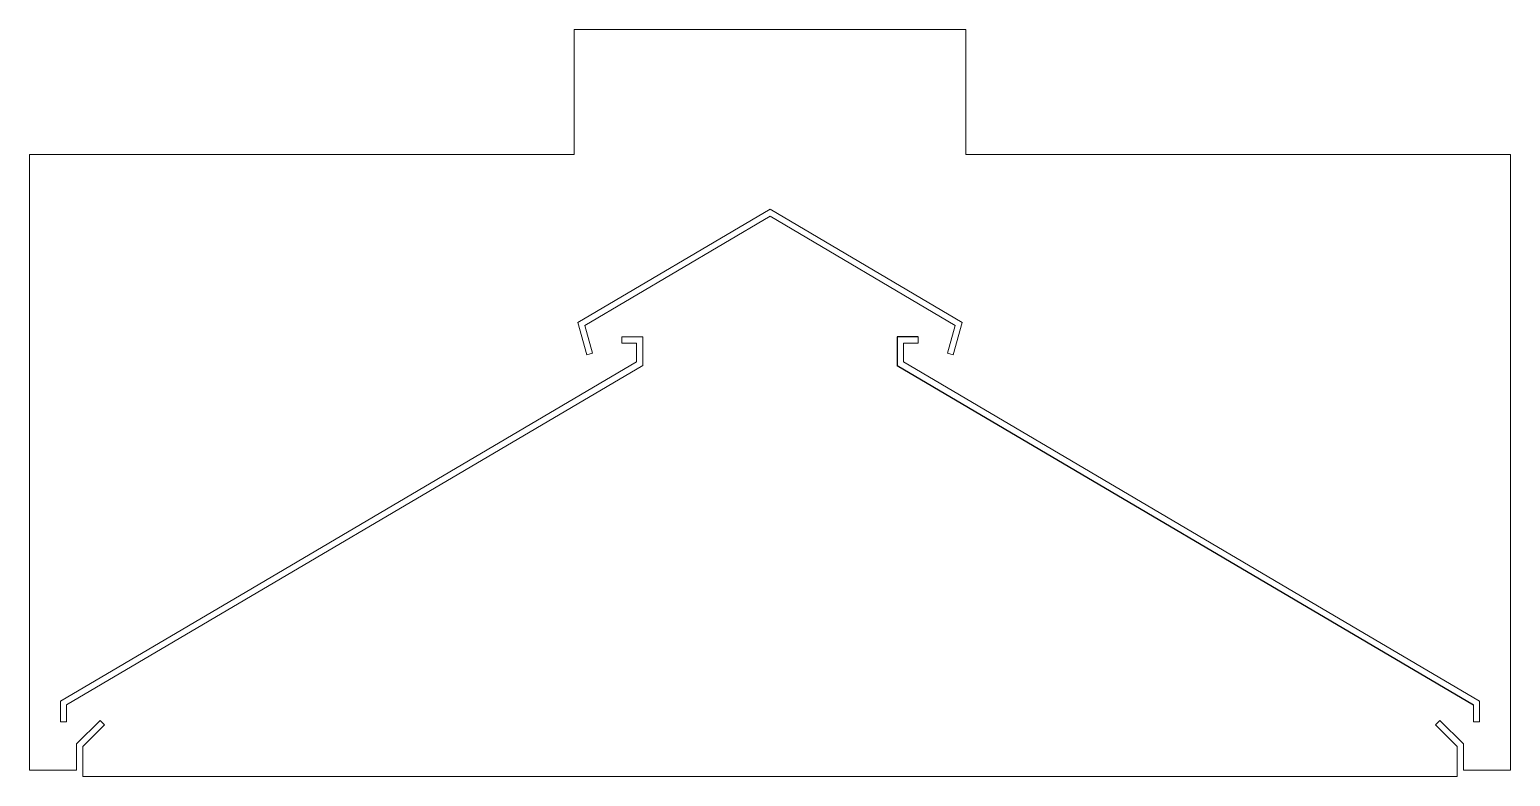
# Model space of a CAD drawing. Header units: millimetres. Extents: x -599 to 599, y 0 to 604.
import ezdxf

# ---------------------------------------------------------------- set-up
doc = ezdxf.new("R2010")
doc.units = ezdxf.units.MM
doc.layers.add('DIMENSION', color=162, linetype='Continuous', lineweight=15)

msp = doc.modelspace()

# ---------------------------------------------------------------- linework, layer by layer
at = {"color": 7, "linetype": 'Continuous', "lineweight": 25}
for p, q in [((102.9, 355.5), (102.9, 332.4)), ((119.9, 355.5), (102.9, 355.5)), ((102.9, 332.4), (569.1, 58))]:
    msp.add_line(p, q, dxfattribs=at)
at = {"layer": 'DIMENSION'}
for p, q in [((-158.5, 604), (158.5, 604)), ((-158.5, 503), (-158.5, 604)), ((158.5, 503), (158.5, 604)), ((-599, 5), (-599, 503)), ((-599, 503), (-158.5, 503)), ((599, 503), (158.5, 503)), ((599, 5), (599, 503)), ((0, 458.8), (-155.6, 367.2)), ((0, 458.8), (155.6, 367.2)), ((0, 453), (-149.7, 364.8)), ((0, 453), (149.7, 364.8)), ((-155.6, 367.2), (-148.3, 340.9)), ((-149.7, 364.8), (-143.5, 342.2)), ((149.7, 364.8), (143.5, 342.2)), ((155.6, 367.2), (148.3, 340.9)), ((-119.9, 355.5), (-102.9, 355.5)), ((-119.9, 355.5), (-119.9, 350.5)), ((-119.9, 355.5), (-102.9, 355.5)), ((-107.9, 350.5), (-119.9, 350.5)), ((-107.9, 335.2), (-107.9, 350.5)), ((-102.9, 355.5), (-102.9, 332.4)), ((-102.9, 355.5), (-102.9, 332.4)), ((119.9, 355.5), (102.9, 355.5)), ((102.9, 355.5), (102.9, 332.4)), ((119.9, 350.5), (107.9, 350.5)), ((107.9, 350.5), (107.9, 335.2)), ((119.9, 355.5), (119.9, 350.5)), ((-143.5, 342.2), (-148.3, 340.9)), ((143.5, 342.2), (148.3, 340.9)), ((-102.9, 332.4), (-569.1, 58)), ((-102.9, 332.4), (-569.1, 58)), ((-107.9, 335.2), (-259.1, 246.3)), ((102.9, 332.4), (569.1, 58)), ((107.9, 335.2), (259.1, 246.3)), ((-259.1, 246.3), (-418.7, 152.3)), ((259.1, 246.3), (418.7, 152.3)), ((-418.7, 152.3), (-574.1, 60.9)), ((418.7, 152.3), (574.1, 60.9)), ((-574.1, 44.2), (-574.1, 60.9)), ((574.1, 60.9), (574.1, 44.2)), ((-569.1, 58), (-569.1, 44.2)), ((-569.1, 58), (-569.1, 44.2)), ((569.1, 58), (569.1, 44.2)), ((-569.1, 44.2), (-574.1, 44.2)), ((-542, 45.3), (-561, 26.3)), ((-538.5, 41.8), (-556, 24.3)), ((-542, 45.3), (-538.5, 41.8)), ((542, 45.3), (538.5, 41.8)), ((538.5, 41.8), (556, 24.3)), ((542, 45.3), (561, 26.3)), ((569.1, 44.2), (574.1, 44.2)), ((-561, 26.3), (-561, 5)), ((-556, 24.3), (-556, 0)), ((556, 24.3), (556, 0)), ((561, 26.3), (561, 5)), ((-561, 5), (-599, 5)), ((-556, 0), (0, 0)), ((556, 0), (0, 0)), ((561, 5), (599, 5))]:
    msp.add_line(p, q, dxfattribs=at)

doc.saveas('drawing.dxf')
